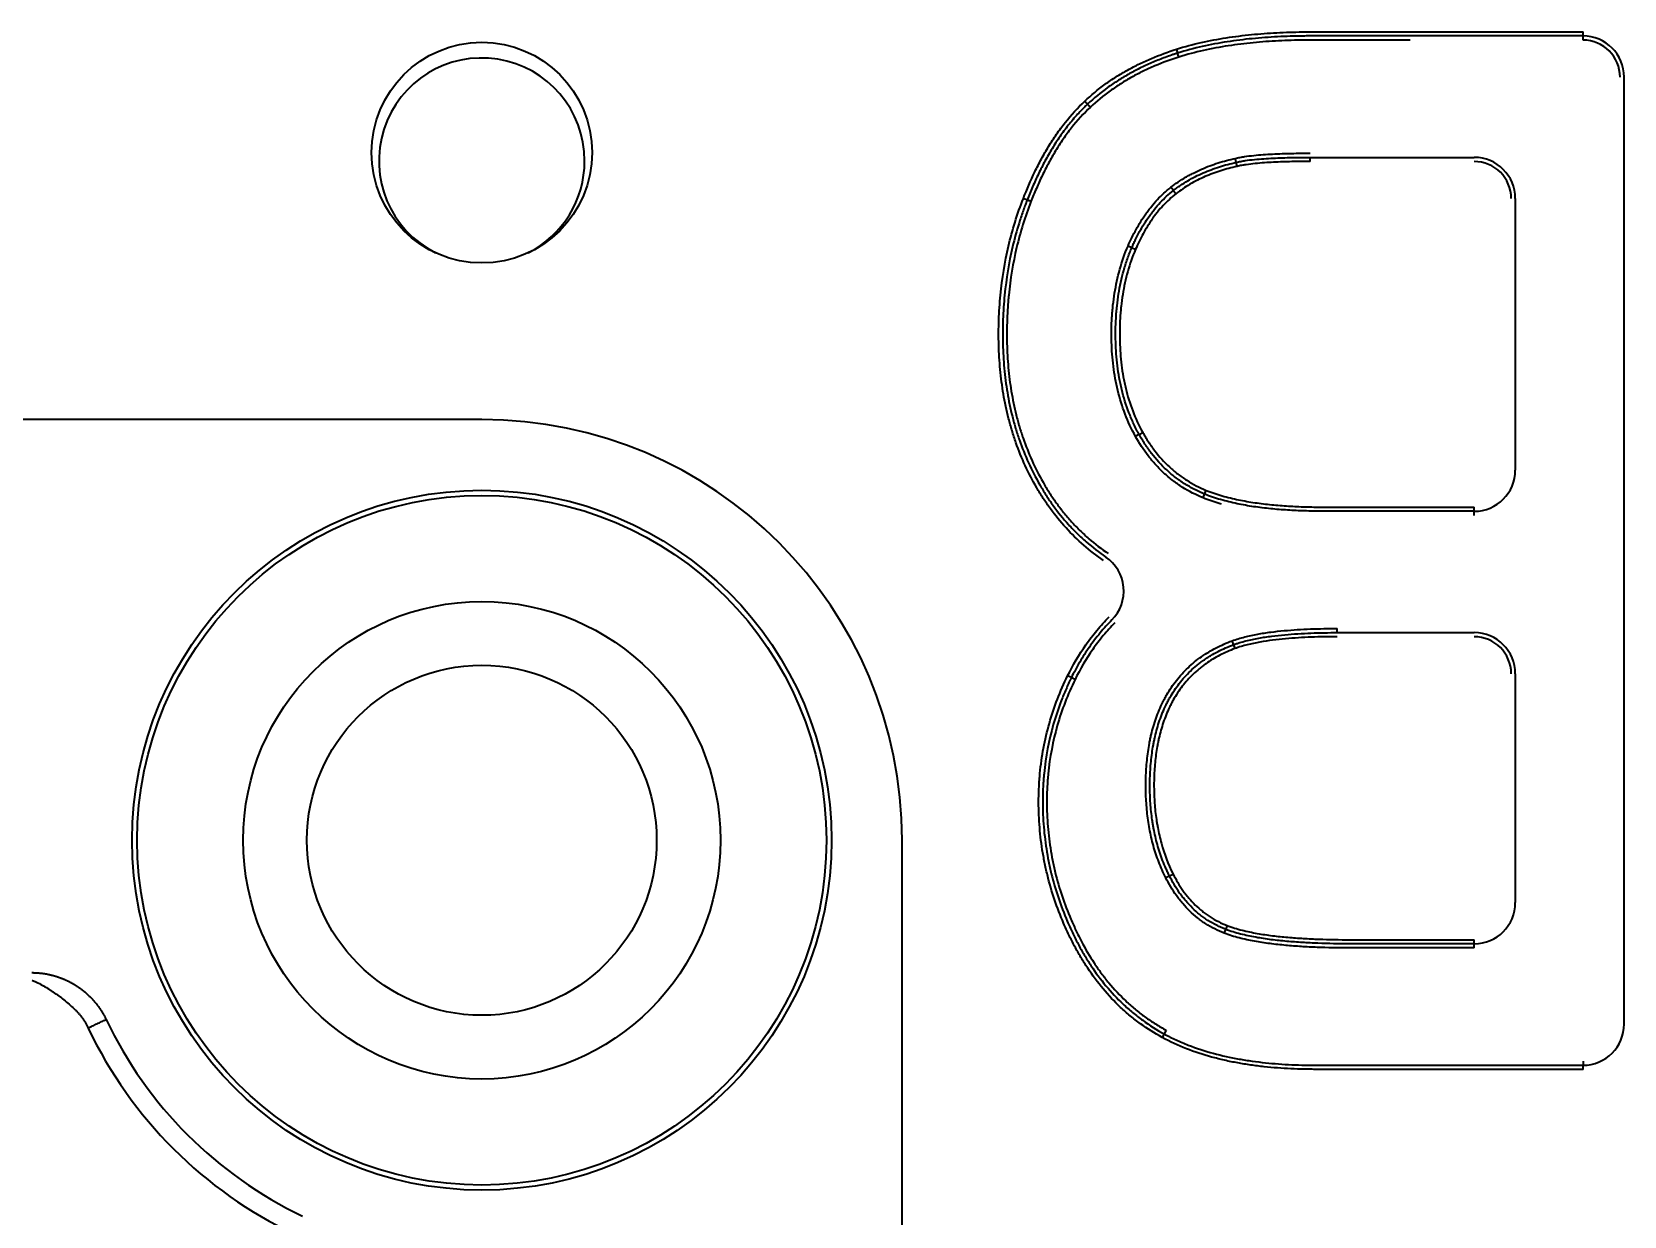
# Model space of a CAD drawing. Header units: inches. Extents: x 786 to 5593, y 691 to 5453.
# Drawn here: x 3418.8 to 3457.5, y 4325.64 to 4354.41 of the extents above; entities that cross this region are included whole.
import ezdxf

# ---------------------------------------------------------------- set-up
doc = ezdxf.new("R2010")
doc.units = ezdxf.units.IN
doc.layers.add('1', color=7, linetype='Continuous', true_color=0xffffff)

msp = doc.modelspace()

# ---------------------------------------------------------------- linework, layer by layer
at = {"layer": '1', "color": 7, "linetype": 'Continuous', "lineweight": 35}
for p, q in [((3456.505, 4354.31), (3456.505, 4354.41)), ((3456.505, 4354.21), (3456.505, 4354.31)), ((3446.683, 4353.799), (3446.653, 4353.894)), ((3457.505, 4330.31), (3457.505, 4353.31)), ((3448.098, 4351.143), (3448.075, 4351.24)), ((3449.876, 4351.262), (3449.876, 4351.362)), ((3449.876, 4351.362), (3453.86, 4351.362)), ((3446.551, 4350.556), (3446.489, 4350.635)), ((3446.551, 4350.556), (3446.612, 4350.477)), ((3442.995, 4350.326), (3442.902, 4350.362)), ((3454.86, 4350.362), (3454.86, 4343.766)), ((3445.538, 4349.168), (3445.446, 4349.208)), ((3445.538, 4349.168), (3445.629, 4349.128)), ((3429.74, 4344.994), (3415.74, 4344.994)), ((3445.717, 4344.634), (3445.804, 4344.682)), ((3447.27, 4343.09), (3447.308, 4343.182)), ((3453.86, 4342.766), (3453.86, 4342.866)), ((3453.86, 4342.666), (3453.86, 4342.766)), ((3450.531, 4339.818), (3450.531, 4339.918)), ((3450.531, 4339.818), (3453.86, 4339.818)), ((3448.009, 4339.524), (3448.044, 4339.43)), ((3444.069, 4338.724), (3443.979, 4338.768)), ((3454.86, 4338.818), (3454.86, 4333.259)), ((3439.957, 4320.776), (3439.957, 4334.776)), ((3446.453, 4333.909), (3446.543, 4333.953)), ((3447.783, 4332.517), (3447.82, 4332.61)), ((3453.86, 4332.259), (3453.86, 4332.359)), ((3453.86, 4332.159), (3453.86, 4332.259)), ((3446.326, 4330.071), (3446.278, 4329.983)), ((3446.373, 4330.159), (3446.326, 4330.071)), ((3456.505, 4329.41), (3456.505, 4329.31)), ((3456.505, 4329.21), (3456.505, 4329.31))]:
    msp.add_line(p, q, dxfattribs=at)
for centre, radius in [((3429.74, 4351.476), 2.68), ((3429.74, 4334.776), 8.5), ((3429.74, 4334.774), 8.375), ((3429.74, 4334.774), 5.8), ((3429.74, 4334.774), 4.25)]:
    msp.add_circle(centre, radius, dxfattribs=at)
for centre, radius, start, end in [((3456.505, 4353.31), 1, 0, 90), ((3456.505, 4353.31), 0.9, 0, 90), ((3429.74, 4351.276), 2.5, 0, 243.2925), ((3429.74, 4351.276), 2.5, 296.7019, 0), ((3453.86, 4350.362), 1, 0, 90), ((3453.86, 4350.362), 0.9, 0, 90), ((3429.74, 4334.776), 10.217, 0, 90), ((3453.86, 4343.766), 1, 270, 0), ((3444.342, 4340.828), 1, 315.5879, 55.5855), ((3453.86, 4338.818), 1, 0, 90), ((3453.86, 4338.818), 0.9, 0, 90), ((3453.86, 4333.259), 1, 270, 0), ((3429.74, 4334.776), 10.117, 205.5003, 244.4997), ((3456.505, 4330.31), 1, 270, 0), ((3429.74, 4334.776), 10.6, 205.5003, 244.4997)]:
    msp.add_arc(centre, radius, start, end, dxfattribs=at)
for centre, major_axis, ratio, start_param, end_param in [((3446.623, 4353.99), (0.03, -0.0954), 0.004943, 4.712389, 6.283185), ((3444.395, 4352.726), (0.0686, -0.0728), 0.005836, 0, 1.570796), ((3444.531, 4352.581), (0.0682, -0.0732), 0.005836, 1.570796, 3.141593), ((3443.088, 4350.289), (0.0931, -0.0365), 0.002154, 1.570796, 3.141593), ((3445.63, 4344.585), (-0.0872, -0.0489), 0.003959, 3.141593, 4.712389), ((3447.346, 4343.275), (-0.0377, -0.0926), 0.005423, 0, 1.570782), ((3447.974, 4339.617), (-0.0351, 0.0936), 0.002512, 3.141593, 4.712389), ((3444.159, 4338.68), (0.0897, -0.0441), 0.004362, 1.570796, 3.141593), ((3446.364, 4333.863), (-0.0892, -0.0452), 0.004078, 3.141593, 4.712389), ((3447.856, 4332.703), (-0.0364, -0.0931), 0.002929, 4.712393, 6.283185)]:
    msp.add_ellipse(centre, major_axis=major_axis, ratio=ratio, start_param=start_param, end_param=end_param, dxfattribs=at)
for points, knots in [([(3446.623, 4353.99), (3446.823, 4354.053), (3447.024, 4354.106), (3447.429, 4354.197), (3447.631, 4354.235), (3448.038, 4354.298), (3448.243, 4354.323), (3448.652, 4354.364), (3448.857, 4354.379), (3449.269, 4354.4), (3449.475, 4354.407), (3449.733, 4354.41), (3449.785, 4354.41), (3449.888, 4354.41), (3449.94, 4354.41), (3450.095, 4354.41), (3450.612, 4354.41), (3452.783, 4354.41), (3454.851, 4354.41), (3456.505, 4354.41)], [0, 0, 0, 0, 0.0625, 0.0625, 0.125, 0.125, 0.1875, 0.1875, 0.25, 0.25, 0.3125, 0.3125, 0.328125, 0.328125, 0.34375, 0.34375, 0.375, 0.5, 1, 1, 1, 1]), ([(3456.505, 4354.31), (3454.855, 4354.31), (3452.793, 4354.31), (3450.628, 4354.31), (3450.113, 4354.31), (3449.958, 4354.31), (3449.907, 4354.31), (3449.804, 4354.31), (3449.752, 4354.31), (3449.494, 4354.307), (3449.288, 4354.301), (3448.876, 4354.28), (3448.671, 4354.265), (3448.262, 4354.225), (3448.058, 4354.2), (3447.653, 4354.137), (3447.451, 4354.099), (3447.05, 4354.009), (3446.851, 4353.957), (3446.653, 4353.894)], [0, 0, 0, 0, 0.5, 0.625, 0.65625, 0.65625, 0.671875, 0.671875, 0.6875, 0.6875, 0.75, 0.75, 0.8125, 0.8125, 0.875, 0.875, 0.9375, 0.9375, 1, 1, 1, 1]), ([(3444.395, 4352.727), (3444.552, 4352.875), (3444.718, 4353.012), (3444.978, 4353.2), (3445.111, 4353.291), (3445.249, 4353.375), (3445.342, 4353.43), (3445.388, 4353.457), (3445.53, 4353.535), (3445.625, 4353.585), (3445.771, 4353.656), (3445.819, 4353.679), (3445.917, 4353.723), (3445.967, 4353.745), (3446.215, 4353.85), (3446.417, 4353.924), (3446.623, 4353.99)], [0, 0, 0, 0, 0.25, 0.25, 0.375, 0.4375, 0.4375, 0.5, 0.5, 0.625, 0.625, 0.6875, 0.6875, 0.75, 0.75, 1, 1, 1, 1]), ([(3446.653, 4353.894), (3446.628, 4353.886), (3446.603, 4353.878), (3446.552, 4353.862), (3446.477, 4353.836), (3446.302, 4353.774), (3446.155, 4353.716), (3446.008, 4353.654), (3445.96, 4353.632), (3445.863, 4353.589), (3445.72, 4353.521), (3445.579, 4353.448), (3445.44, 4353.371), (3445.394, 4353.345), (3445.303, 4353.291), (3445.167, 4353.208), (3444.862, 4353.001), (3444.618, 4352.799), (3444.463, 4352.654)], [0, 0, 0, 0, 0.03125, 0.03125, 0.0625, 0.125, 0.25, 0.25, 0.3125, 0.3125, 0.375, 0.5, 0.5, 0.5625, 0.5625, 0.625, 0.75, 1, 1, 1, 1]), ([(3452.305, 4354.21), (3452.06, 4354.21), (3451.405, 4354.21), (3450.647, 4354.21), (3450.133, 4354.21), (3449.979, 4354.21), (3449.928, 4354.21), (3449.825, 4354.21), (3449.773, 4354.21), (3449.517, 4354.208), (3449.311, 4354.202), (3448.9, 4354.181), (3448.695, 4354.167), (3448.287, 4354.127), (3448.084, 4354.102), (3447.68, 4354.04), (3447.479, 4354.003), (3447.079, 4353.913), (3446.881, 4353.861), (3446.683, 4353.799)], [0, 0, 0, 0, 0.129346, 0.34701, 0.401426, 0.401426, 0.428634, 0.428634, 0.455842, 0.455842, 0.564673, 0.564673, 0.673505, 0.673505, 0.782337, 0.782337, 0.891168, 0.891168, 1, 1, 1, 1]), ([(3446.683, 4353.799), (3446.485, 4353.736), (3446.29, 4353.664), (3446.05, 4353.563), (3446.003, 4353.542), (3445.908, 4353.499), (3445.767, 4353.433), (3445.628, 4353.361), (3445.446, 4353.26), (3445.356, 4353.207), (3445.181, 4353.096), (3445.095, 4353.038), (3444.843, 4352.856), (3444.683, 4352.724), (3444.532, 4352.581)], [0, 0, 0, 0, 0.25, 0.25, 0.3125, 0.3125, 0.375, 0.5, 0.5, 0.625, 0.625, 0.75, 0.75, 1, 1, 1, 1]), ([(3442.902, 4350.362), (3442.987, 4350.581), (3443.08, 4350.797), (3443.233, 4351.114), (3443.286, 4351.219), (3443.37, 4351.374), (3443.399, 4351.426), (3443.457, 4351.528), (3443.487, 4351.578), (3443.579, 4351.729), (3443.643, 4351.827), (3443.743, 4351.973), (3443.777, 4352.02), (3443.847, 4352.115), (3443.883, 4352.162), (3444.065, 4352.392), (3444.223, 4352.566), (3444.395, 4352.727)], [0, 0, 0, 0, 0.25, 0.25, 0.375, 0.375, 0.4375, 0.4375, 0.5, 0.5, 0.625, 0.625, 0.6875, 0.6875, 0.75, 0.75, 1, 1, 1, 1]), ([(3444.463, 4352.654), (3444.458, 4352.649), (3444.453, 4352.644), (3444.442, 4352.634), (3444.426, 4352.619), (3444.39, 4352.584), (3444.318, 4352.513), (3444.258, 4352.45), (3444.142, 4352.322), (3444.067, 4352.234), (3443.959, 4352.098), (3443.924, 4352.052), (3443.856, 4351.958), (3443.822, 4351.911), (3443.724, 4351.768), (3443.661, 4351.671), (3443.571, 4351.523), (3443.541, 4351.473), (3443.484, 4351.373), (3443.456, 4351.322), (3443.373, 4351.17), (3443.321, 4351.067), (3443.221, 4350.858), (3443.173, 4350.753), (3443.081, 4350.541), (3443.037, 4350.434), (3442.995, 4350.326)], [0, 0, 0, 0, 0.007812, 0.007812, 0.015625, 0.03125, 0.0625, 0.125, 0.125, 0.25, 0.25, 0.3125, 0.3125, 0.375, 0.375, 0.5, 0.5, 0.5625, 0.5625, 0.625, 0.625, 0.75, 0.75, 0.875, 0.875, 1, 1, 1, 1]), ([(3444.532, 4352.581), (3444.365, 4352.425), (3444.212, 4352.257), (3444.036, 4352.034), (3444.002, 4351.988), (3443.934, 4351.897), (3443.901, 4351.85), (3443.805, 4351.71), (3443.743, 4351.614), (3443.654, 4351.468), (3443.626, 4351.419), (3443.569, 4351.32), (3443.541, 4351.27), (3443.46, 4351.12), (3443.409, 4351.019), (3443.31, 4350.814), (3443.263, 4350.71), (3443.173, 4350.501), (3443.129, 4350.396), (3443.088, 4350.289)], [0, 0, 0, 0, 0.25, 0.25, 0.3125, 0.3125, 0.375, 0.375, 0.5, 0.5, 0.5625, 0.5625, 0.625, 0.625, 0.75, 0.75, 0.875, 0.875, 1, 1, 1, 1]), ([(3446.489, 4350.635), (3446.603, 4350.724), (3446.722, 4350.804), (3446.877, 4350.896), (3446.909, 4350.914), (3446.972, 4350.948), (3447.067, 4350.999), (3447.165, 4351.045), (3447.297, 4351.103), (3447.364, 4351.13), (3447.499, 4351.181), (3447.567, 4351.204), (3447.704, 4351.248), (3447.773, 4351.268), (3447.913, 4351.305), (3447.983, 4351.322), (3448.053, 4351.338)], [0, 0, 0, 0, 0.25, 0.25, 0.3125, 0.3125, 0.375, 0.5, 0.5, 0.625, 0.625, 0.75, 0.75, 0.875, 0.875, 1, 1, 1, 1]), ([(3446.551, 4350.556), (3446.565, 4350.567), (3446.579, 4350.578), (3446.607, 4350.599), (3446.649, 4350.63), (3446.749, 4350.701), (3446.838, 4350.757), (3446.959, 4350.828), (3447.021, 4350.862), (3447.146, 4350.926), (3447.21, 4350.955), (3447.338, 4351.012), (3447.403, 4351.038), (3447.535, 4351.087), (3447.601, 4351.11), (3447.802, 4351.174), (3447.938, 4351.21), (3448.075, 4351.24)], [0, 0, 0, 0, 0.03125, 0.03125, 0.0625, 0.125, 0.25, 0.25, 0.375, 0.375, 0.5, 0.5, 0.625, 0.625, 0.75, 0.75, 1, 1, 1, 1]), ([(3448.053, 4351.338), (3448.09, 4351.347), (3448.128, 4351.354), (3448.203, 4351.369), (3448.24, 4351.375), (3448.353, 4351.392), (3448.429, 4351.401), (3448.581, 4351.417), (3448.657, 4351.423), (3448.809, 4351.434), (3448.885, 4351.439), (3449.113, 4351.45), (3449.266, 4351.455), (3449.571, 4351.461), (3449.724, 4351.462), (3449.876, 4351.462)], [0, 0, 0, 0, 0.0625, 0.0625, 0.125, 0.125, 0.25, 0.25, 0.375, 0.375, 0.5, 0.5, 0.75, 0.75, 1, 1, 1, 1]), ([(3448.075, 4351.24), (3448.075, 4351.241), (3448.075, 4351.241), (3448.075, 4351.243), (3448.074, 4351.245), (3448.073, 4351.25), (3448.072, 4351.253), (3448.071, 4351.26), (3448.07, 4351.264), (3448.068, 4351.273), (3448.067, 4351.278), (3448.064, 4351.289), (3448.063, 4351.295), (3448.06, 4351.306), (3448.059, 4351.312), (3448.056, 4351.325), (3448.054, 4351.331), (3448.053, 4351.338)], [0, 0, 0, 0, 0.113036, 0.113036, 0.239746, 0.239746, 0.366455, 0.366455, 0.493164, 0.493164, 0.619873, 0.619873, 0.746582, 0.746582, 0.873291, 0.873291, 1, 1, 1, 1]), ([(3448.075, 4351.24), (3448.112, 4351.249), (3448.149, 4351.257), (3448.223, 4351.271), (3448.26, 4351.277), (3448.372, 4351.294), (3448.447, 4351.303), (3448.597, 4351.318), (3448.672, 4351.324), (3448.822, 4351.335), (3448.897, 4351.339), (3449.123, 4351.35), (3449.274, 4351.355), (3449.575, 4351.361), (3449.726, 4351.362), (3449.876, 4351.362)], [0, 0, 0, 0, 0.0625, 0.0625, 0.125, 0.125, 0.25, 0.25, 0.375, 0.375, 0.5, 0.5, 0.75, 0.75, 1, 1, 1, 1]), ([(3449.876, 4351.262), (3449.728, 4351.262), (3449.579, 4351.261), (3449.281, 4351.255), (3449.132, 4351.251), (3448.91, 4351.24), (3448.835, 4351.236), (3448.687, 4351.225), (3448.613, 4351.219), (3448.465, 4351.204), (3448.391, 4351.195), (3448.28, 4351.179), (3448.244, 4351.173), (3448.17, 4351.159), (3448.134, 4351.152), (3448.098, 4351.143)], [0, 0, 0, 0, 0.25, 0.25, 0.5, 0.5, 0.625, 0.625, 0.75, 0.75, 0.875, 0.875, 0.9375, 0.9375, 1, 1, 1, 1]), ([(3448.098, 4351.143), (3447.964, 4351.113), (3447.832, 4351.078), (3447.636, 4351.016), (3447.571, 4350.994), (3447.443, 4350.946), (3447.38, 4350.921), (3447.254, 4350.866), (3447.192, 4350.837), (3447.071, 4350.775), (3447.01, 4350.742), (3446.833, 4350.638), (3446.72, 4350.562), (3446.612, 4350.477)], [0, 0, 0, 0, 0.25, 0.25, 0.375, 0.375, 0.5, 0.5, 0.625, 0.625, 0.75, 0.75, 1, 1, 1, 1]), ([(3445.446, 4349.208), (3445.506, 4349.345), (3445.571, 4349.479), (3445.679, 4349.675), (3445.717, 4349.739), (3445.795, 4349.866), (3445.836, 4349.928), (3445.901, 4350.019), (3445.923, 4350.049), (3445.968, 4350.109), (3445.991, 4350.138), (3446.061, 4350.225), (3446.109, 4350.281), (3446.261, 4350.443), (3446.37, 4350.544), (3446.489, 4350.635)], [0, 0, 0, 0, 0.25, 0.25, 0.375, 0.375, 0.5, 0.5, 0.5625, 0.5625, 0.625, 0.625, 0.75, 0.75, 1, 1, 1, 1]), ([(3445.538, 4349.168), (3445.552, 4349.201), (3445.567, 4349.234), (3445.597, 4349.3), (3445.644, 4349.398), (3445.694, 4349.495), (3445.764, 4349.622), (3445.8, 4349.685), (3445.877, 4349.808), (3445.916, 4349.868), (3445.979, 4349.957), (3446, 4349.986), (3446.044, 4350.044), (3446.066, 4350.073), (3446.134, 4350.157), (3446.182, 4350.212), (3446.329, 4350.37), (3446.435, 4350.468), (3446.551, 4350.556)], [0, 0, 0, 0, 0.0625, 0.0625, 0.125, 0.25, 0.25, 0.375, 0.375, 0.5, 0.5, 0.5625, 0.5625, 0.625, 0.625, 0.75, 0.75, 1, 1, 1, 1]), ([(3446.612, 4350.477), (3446.5, 4350.391), (3446.397, 4350.296), (3446.254, 4350.143), (3446.208, 4350.09), (3446.142, 4350.007), (3446.12, 4349.979), (3446.078, 4349.923), (3446.016, 4349.838), (3445.958, 4349.75), (3445.884, 4349.63), (3445.849, 4349.569), (3445.747, 4349.384), (3445.686, 4349.257), (3445.629, 4349.128)], [0, 0, 0, 0, 0.25, 0.25, 0.375, 0.375, 0.4375, 0.4375, 0.5, 0.625, 0.625, 0.75, 0.75, 1, 1, 1, 1]), ([(3444.851, 4341.571), (3444.514, 4341.801), (3444.211, 4342.065), (3443.805, 4342.509), (3443.646, 4342.703), (3443.499, 4342.91), (3443.442, 4342.994), (3443.413, 4343.036), (3443.33, 4343.164), (3443.277, 4343.251), (3443.023, 4343.689), (3442.855, 4344.055), (3442.688, 4344.531), (3442.64, 4344.675), (3442.598, 4344.821), (3442.571, 4344.919), (3442.557, 4344.969), (3442.494, 4345.215), (3442.453, 4345.412), (3442.385, 4345.809), (3442.359, 4346.008), (3442.322, 4346.407), (3442.31, 4346.607), (3442.302, 4346.908), (3442.301, 4347.008), (3442.302, 4347.209), (3442.306, 4347.411), (3442.316, 4347.612), (3442.329, 4347.814), (3442.337, 4347.916), (3442.386, 4348.42), (3442.45, 4348.817), (3442.634, 4349.599), (3442.753, 4349.984), (3442.902, 4350.362)], [0, 0, 0, 0, 0.125, 0.125, 0.1875, 0.203125, 0.203125, 0.21875, 0.21875, 0.25, 0.25, 0.375, 0.375, 0.40625, 0.421875, 0.421875, 0.4375, 0.4375, 0.5, 0.5, 0.5625, 0.5625, 0.625, 0.625, 0.65625, 0.65625, 0.6875, 0.71875, 0.71875, 0.75, 0.75, 0.875, 0.875, 1, 1, 1, 1]), ([(3442.995, 4350.326), (3442.994, 4350.323), (3442.993, 4350.32), (3442.99, 4350.314), (3442.987, 4350.305), (3442.979, 4350.285), (3442.963, 4350.244), (3442.932, 4350.163), (3442.873, 4349.999), (3442.764, 4349.669), (3442.686, 4349.383), (3442.55, 4348.805), (3442.486, 4348.415), (3442.437, 4347.919), (3442.429, 4347.819), (3442.416, 4347.62), (3442.406, 4347.422), (3442.402, 4347.224), (3442.401, 4347.026), (3442.402, 4346.927), (3442.409, 4346.631), (3442.42, 4346.434), (3442.456, 4346.041), (3442.481, 4345.846), (3442.546, 4345.455), (3442.587, 4345.261), (3442.648, 4345.018), (3442.661, 4344.97), (3442.687, 4344.873), (3442.728, 4344.729), (3442.897, 4344.208), (3443.101, 4343.757), (3443.349, 4343.325), (3443.401, 4343.24), (3443.482, 4343.113), (3443.51, 4343.071), (3443.567, 4342.989), (3443.595, 4342.947), (3443.742, 4342.744), (3443.868, 4342.589), (3444.07, 4342.367), (3444.14, 4342.295), (3444.247, 4342.189), (3444.284, 4342.155), (3444.357, 4342.087), (3444.544, 4341.92), (3444.742, 4341.767), (3444.908, 4341.653)], [0, 0, 0, 0, 0.000977, 0.000977, 0.001953, 0.003906, 0.007812, 0.015625, 0.03125, 0.0625, 0.125, 0.125, 0.25, 0.25, 0.28125, 0.28125, 0.3125, 0.34375, 0.34375, 0.375, 0.375, 0.4375, 0.4375, 0.5, 0.5, 0.5625, 0.5625, 0.578125, 0.578125, 0.59375, 0.625, 0.75, 0.75, 0.78125, 0.78125, 0.796875, 0.796875, 0.8125, 0.8125, 0.875, 0.875, 0.90625, 0.90625, 0.921875, 0.921875, 0.9375, 1, 1, 1, 1]), ([(3443.088, 4350.289), (3442.944, 4349.922), (3442.828, 4349.549), (3442.649, 4348.791), (3442.586, 4348.406), (3442.543, 4347.966), (3442.538, 4347.917), (3442.53, 4347.82), (3442.526, 4347.77), (3442.516, 4347.623), (3442.506, 4347.427), (3442.5, 4347.134), (3442.502, 4346.939), (3442.508, 4346.647), (3442.519, 4346.453), (3442.554, 4346.066), (3442.578, 4345.873), (3442.642, 4345.488), (3442.681, 4345.297), (3442.741, 4345.058), (3442.753, 4345.01), (3442.779, 4344.915), (3442.793, 4344.867), (3442.835, 4344.725), (3442.985, 4344.257), (3443.186, 4343.812), (3443.429, 4343.386), (3443.48, 4343.302), (3443.56, 4343.177), (3443.587, 4343.136), (3443.643, 4343.054), (3443.671, 4343.014), (3443.729, 4342.933), (3443.758, 4342.893), (3443.818, 4342.815), (3443.91, 4342.698), (3444.07, 4342.511), (3444.207, 4342.369), (3444.313, 4342.265), (3444.349, 4342.231), (3444.421, 4342.164), (3444.605, 4341.999), (3444.801, 4341.848), (3444.964, 4341.736)], [0, 0, 0, 0, 0.125, 0.125, 0.25, 0.25, 0.265625, 0.265625, 0.28125, 0.28125, 0.3125, 0.34375, 0.375, 0.375, 0.4375, 0.4375, 0.5, 0.5, 0.5625, 0.5625, 0.578125, 0.578125, 0.59375, 0.59375, 0.625, 0.75, 0.75, 0.78125, 0.78125, 0.796875, 0.796875, 0.8125, 0.8125, 0.828125, 0.828125, 0.84375, 0.875, 0.90625, 0.90625, 0.921875, 0.921875, 0.9375, 1, 1, 1, 1]), ([(3445.629, 4344.585), (3445.531, 4344.76), (3445.447, 4344.941), (3445.304, 4345.312), (3445.245, 4345.503), (3445.15, 4345.893), (3445.115, 4346.089), (3445.066, 4346.482), (3445.052, 4346.679), (3445.044, 4346.976), (3445.043, 4347.075), (3445.046, 4347.274), (3445.05, 4347.373), (3445.059, 4347.522), (3445.062, 4347.572), (3445.071, 4347.672), (3445.085, 4347.821), (3445.105, 4347.969), (3445.152, 4348.262), (3445.194, 4348.455), (3445.301, 4348.836), (3445.367, 4349.024), (3445.446, 4349.208)], [0, 0, 0, 0, 0.125, 0.125, 0.25, 0.25, 0.375, 0.375, 0.5, 0.5, 0.5625, 0.5625, 0.625, 0.625, 0.65625, 0.65625, 0.6875, 0.75, 0.75, 0.875, 0.875, 1, 1, 1, 1]), ([(3445.717, 4344.634), (3445.715, 4344.636), (3445.714, 4344.639), (3445.711, 4344.645), (3445.706, 4344.653), (3445.696, 4344.671), (3445.675, 4344.709), (3445.636, 4344.785), (3445.56, 4344.939), (3445.503, 4345.073), (3445.398, 4345.345), (3445.341, 4345.532), (3445.283, 4345.77), (3445.272, 4345.818), (3445.252, 4345.914), (3445.224, 4346.057), (3445.202, 4346.202), (3445.166, 4346.49), (3445.152, 4346.684), (3445.144, 4346.974), (3445.143, 4347.071), (3445.146, 4347.265), (3445.149, 4347.362), (3445.158, 4347.508), (3445.161, 4347.557), (3445.169, 4347.655), (3445.174, 4347.703), (3445.19, 4347.849), (3445.203, 4347.947), (3445.249, 4348.236), (3445.29, 4348.427), (3445.369, 4348.709), (3445.399, 4348.802), (3445.463, 4348.987), (3445.499, 4349.078), (3445.538, 4349.168)], [0, 0, 0, 0, 0.001953, 0.001953, 0.003906, 0.007812, 0.015625, 0.03125, 0.0625, 0.125, 0.125, 0.25, 0.25, 0.28125, 0.28125, 0.3125, 0.375, 0.375, 0.5, 0.5, 0.5625, 0.5625, 0.625, 0.625, 0.65625, 0.65625, 0.6875, 0.6875, 0.75, 0.75, 0.875, 0.875, 0.9375, 0.9375, 1, 1, 1, 1]), ([(3445.629, 4349.128), (3445.553, 4348.951), (3445.49, 4348.77), (3445.387, 4348.404), (3445.347, 4348.218), (3445.302, 4347.935), (3445.289, 4347.84), (3445.274, 4347.697), (3445.269, 4347.649), (3445.261, 4347.553), (3445.251, 4347.41), (3445.246, 4347.267), (3445.243, 4347.076), (3445.244, 4346.981), (3445.251, 4346.696), (3445.265, 4346.506), (3445.3, 4346.222), (3445.314, 4346.128), (3445.339, 4345.986), (3445.348, 4345.939), (3445.368, 4345.845), (3445.379, 4345.798), (3445.435, 4345.564), (3445.492, 4345.381), (3445.629, 4345.024), (3445.71, 4344.851), (3445.804, 4344.682)], [0, 0, 0, 0, 0.125, 0.125, 0.25, 0.25, 0.3125, 0.3125, 0.34375, 0.34375, 0.375, 0.4375, 0.4375, 0.5, 0.5, 0.625, 0.625, 0.6875, 0.6875, 0.71875, 0.71875, 0.75, 0.75, 0.875, 0.875, 1, 1, 1, 1]), ([(3447.27, 4343.09), (3447.094, 4343.162), (3446.926, 4343.249), (3446.726, 4343.375), (3446.687, 4343.402), (3446.609, 4343.456), (3446.495, 4343.54), (3446.316, 4343.691), (3446.151, 4343.857), (3446.059, 4343.964), (3445.998, 4344.036), (3445.969, 4344.073), (3445.824, 4344.261), (3445.721, 4344.419), (3445.629, 4344.585)], [0, 0, 0, 0, 0.25, 0.25, 0.3125, 0.3125, 0.375, 0.5, 0.625, 0.6875, 0.6875, 0.75, 0.75, 1, 1, 1, 1]), ([(3447.308, 4343.182), (3447.297, 4343.186), (3447.287, 4343.191), (3447.266, 4343.2), (3447.234, 4343.214), (3447.161, 4343.247), (3447.017, 4343.317), (3446.897, 4343.385), (3446.781, 4343.459), (3446.743, 4343.485), (3446.667, 4343.537), (3446.557, 4343.619), (3446.314, 4343.824), (3446.13, 4344.027), (3445.99, 4344.209), (3445.963, 4344.246), (3445.91, 4344.321), (3445.884, 4344.359), (3445.809, 4344.474), (3445.761, 4344.553), (3445.717, 4344.634)], [0, 0, 0, 0, 0.015625, 0.015625, 0.03125, 0.0625, 0.125, 0.25, 0.25, 0.3125, 0.3125, 0.375, 0.5, 0.75, 0.75, 0.8125, 0.8125, 0.875, 0.875, 1, 1, 1, 1]), ([(3445.804, 4344.682), (3445.847, 4344.604), (3445.893, 4344.528), (3445.966, 4344.416), (3445.991, 4344.379), (3446.042, 4344.307), (3446.069, 4344.271), (3446.204, 4344.094), (3446.323, 4343.963), (3446.517, 4343.784), (3446.618, 4343.698), (3446.725, 4343.619), (3446.798, 4343.568), (3446.835, 4343.543), (3447.023, 4343.424), (3447.181, 4343.343), (3447.346, 4343.274)], [0, 0, 0, 0, 0.125, 0.125, 0.1875, 0.1875, 0.25, 0.25, 0.5, 0.5, 0.625, 0.6875, 0.6875, 0.75, 0.75, 1, 1, 1, 1]), ([(3447.718, 4342.938), (3447.699, 4342.943), (3447.68, 4342.949), (3447.529, 4342.993), (3447.398, 4343.037), (3447.27, 4343.09)], [0, 0, 0, 0, 0.122999, 0.122999, 1, 1, 1, 1]), ([(3453.86, 4342.766), (3452.76, 4342.766), (3451.592, 4342.766), (3450.423, 4342.766), (3450.286, 4342.766), (3450.217, 4342.766), (3450.011, 4342.767), (3449.873, 4342.77), (3449.599, 4342.778), (3449.461, 4342.785), (3449.187, 4342.802), (3449.05, 4342.813), (3448.777, 4342.84), (3448.64, 4342.857), (3448.437, 4342.887), (3448.369, 4342.898), (3448.233, 4342.922), (3448.166, 4342.935), (3447.963, 4342.977), (3447.83, 4343.01), (3447.566, 4343.086), (3447.436, 4343.13), (3447.308, 4343.182)], [0, 0, 0, 0, 0.5, 0.53125, 0.53125, 0.5625, 0.5625, 0.625, 0.625, 0.6875, 0.6875, 0.75, 0.75, 0.8125, 0.8125, 0.84375, 0.84375, 0.875, 0.875, 0.9375, 0.9375, 1, 1, 1, 1]), ([(3447.346, 4343.274), (3447.41, 4343.248), (3447.475, 4343.224), (3447.605, 4343.18), (3447.67, 4343.16), (3447.867, 4343.103), (3447.999, 4343.071), (3448.265, 4343.017), (3448.399, 4342.994), (3448.668, 4342.954), (3448.803, 4342.938), (3449.074, 4342.911), (3449.21, 4342.901), (3449.482, 4342.884), (3449.619, 4342.878), (3449.893, 4342.869), (3450.03, 4342.867), (3450.201, 4342.866), (3450.235, 4342.866), (3450.303, 4342.866), (3450.406, 4342.866), (3451.603, 4342.866), (3452.765, 4342.866), (3453.86, 4342.866)], [0, 0, 0, 0, 0.03125, 0.03125, 0.0625, 0.0625, 0.125, 0.125, 0.1875, 0.1875, 0.25, 0.25, 0.3125, 0.3125, 0.375, 0.375, 0.4375, 0.4375, 0.453125, 0.453125, 0.46875, 0.5, 1, 1, 1, 1]), ([(3443.979, 4338.768), (3444.108, 4339.032), (3444.256, 4339.284), (3444.508, 4339.644), (3444.597, 4339.76), (3444.785, 4339.985), (3444.883, 4340.094), (3444.985, 4340.198)], [0, 0, 0, 0, 0.5, 0.5, 0.75, 0.75, 1, 1, 1, 1]), ([(3445.057, 4340.128), (3444.956, 4340.026), (3444.86, 4339.919), (3444.676, 4339.699), (3444.589, 4339.585), (3444.424, 4339.349), (3444.346, 4339.228), (3444.2, 4338.98), (3444.132, 4338.854), (3444.069, 4338.724)], [0, 0, 0, 0, 0.25, 0.25, 0.5, 0.5, 0.75, 0.75, 1, 1, 1, 1]), ([(3445.128, 4340.058), (3445.029, 4339.957), (3444.935, 4339.853), (3444.755, 4339.636), (3444.669, 4339.524), (3444.425, 4339.178), (3444.283, 4338.935), (3444.159, 4338.681)], [0, 0, 0, 0, 0.25, 0.25, 0.5, 0.5, 1, 1, 1, 1]), ([(3446.364, 4333.864), (3446.3, 4333.99), (3446.244, 4334.118), (3446.144, 4334.378), (3446.101, 4334.51), (3446.026, 4334.779), (3445.995, 4334.915), (3445.957, 4335.122), (3445.945, 4335.191), (3445.925, 4335.33), (3445.917, 4335.399), (3445.895, 4335.607), (3445.886, 4335.746), (3445.879, 4335.954), (3445.878, 4336.023), (3445.878, 4336.162), (3445.879, 4336.231), (3445.885, 4336.439), (3445.894, 4336.578), (3445.922, 4336.854), (3445.941, 4336.993), (3445.974, 4337.166), (3445.981, 4337.2), (3445.995, 4337.269), (3446.018, 4337.372), (3446.045, 4337.473), (3446.104, 4337.674), (3446.15, 4337.806), (3446.231, 4337.999), (3446.26, 4338.063), (3446.306, 4338.157), (3446.322, 4338.189), (3446.356, 4338.251), (3446.373, 4338.282), (3446.461, 4338.434), (3446.539, 4338.549), (3446.71, 4338.767), (3446.804, 4338.87), (3446.956, 4339.014), (3447.009, 4339.06), (3447.118, 4339.149), (3447.174, 4339.192), (3447.346, 4339.312), (3447.466, 4339.384), (3447.714, 4339.512), (3447.842, 4339.568), (3447.974, 4339.618)], [0, 0, 0, 0, 0.0625, 0.0625, 0.125, 0.125, 0.1875, 0.1875, 0.21875, 0.21875, 0.25, 0.25, 0.3125, 0.3125, 0.34375, 0.34375, 0.375, 0.375, 0.4375, 0.4375, 0.5, 0.5, 0.515625, 0.515625, 0.53125, 0.5625, 0.5625, 0.625, 0.625, 0.65625, 0.65625, 0.671875, 0.671875, 0.6875, 0.6875, 0.75, 0.75, 0.8125, 0.8125, 0.84375, 0.84375, 0.875, 0.875, 0.9375, 0.9375, 1, 1, 1, 1]), ([(3447.974, 4339.618), (3448.025, 4339.637), (3448.076, 4339.654), (3448.179, 4339.685), (3448.231, 4339.7), (3448.387, 4339.74), (3448.492, 4339.762), (3448.651, 4339.791), (3448.704, 4339.8), (3448.811, 4339.816), (3448.864, 4339.824), (3449.024, 4339.844), (3449.132, 4339.856), (3449.346, 4339.876), (3449.454, 4339.884), (3449.669, 4339.897), (3449.777, 4339.902), (3450.1, 4339.915), (3450.316, 4339.918), (3450.531, 4339.918)], [0, 0, 0, 0, 0.0625, 0.0625, 0.125, 0.125, 0.25, 0.25, 0.3125, 0.3125, 0.375, 0.375, 0.5, 0.5, 0.625, 0.625, 0.75, 0.75, 1, 1, 1, 1]), ([(3448.009, 4339.524), (3448.012, 4339.525), (3448.015, 4339.526), (3448.021, 4339.528), (3448.031, 4339.532), (3448.053, 4339.54), (3448.097, 4339.555), (3448.135, 4339.567), (3448.211, 4339.591), (3448.262, 4339.605), (3448.416, 4339.644), (3448.52, 4339.666), (3448.729, 4339.703), (3448.834, 4339.719), (3449.045, 4339.746), (3449.151, 4339.758), (3449.362, 4339.777), (3449.468, 4339.785), (3449.681, 4339.798), (3449.787, 4339.803), (3450.106, 4339.815), (3450.319, 4339.818), (3450.531, 4339.818)], [0, 0, 0, 0, 0.003906, 0.003906, 0.007812, 0.015625, 0.03125, 0.0625, 0.0625, 0.125, 0.125, 0.25, 0.25, 0.375, 0.375, 0.5, 0.5, 0.625, 0.625, 0.75, 0.75, 1, 1, 1, 1]), ([(3450.531, 4339.718), (3450.322, 4339.718), (3450.112, 4339.715), (3449.797, 4339.703), (3449.693, 4339.698), (3449.483, 4339.685), (3449.379, 4339.678), (3449.17, 4339.659), (3449.066, 4339.648), (3448.858, 4339.621), (3448.754, 4339.606), (3448.548, 4339.569), (3448.446, 4339.548), (3448.294, 4339.51), (3448.243, 4339.496), (3448.143, 4339.465), (3448.093, 4339.449), (3448.044, 4339.43)], [0, 0, 0, 0, 0.25, 0.25, 0.375, 0.375, 0.5, 0.5, 0.625, 0.625, 0.75, 0.75, 0.875, 0.875, 0.9375, 0.9375, 1, 1, 1, 1]), ([(3446.453, 4333.909), (3446.453, 4333.91), (3446.452, 4333.912), (3446.45, 4333.916), (3446.447, 4333.922), (3446.44, 4333.935), (3446.427, 4333.962), (3446.401, 4334.016), (3446.351, 4334.125), (3446.312, 4334.219), (3446.239, 4334.409), (3446.197, 4334.538), (3446.124, 4334.799), (3446.094, 4334.931), (3446.063, 4335.099), (3446.057, 4335.132), (3446.045, 4335.2), (3446.04, 4335.234), (3446.025, 4335.335), (3446.017, 4335.403), (3445.995, 4335.606), (3445.986, 4335.741), (3445.979, 4335.944), (3445.978, 4336.011), (3445.978, 4336.146), (3445.978, 4336.214), (3445.984, 4336.416), (3445.992, 4336.551), (3446.019, 4336.821), (3446.037, 4336.955), (3446.068, 4337.123), (3446.074, 4337.157), (3446.088, 4337.224), (3446.095, 4337.258), (3446.118, 4337.358), (3446.135, 4337.424), (3446.191, 4337.62), (3446.235, 4337.749), (3446.313, 4337.938), (3446.341, 4338), (3446.386, 4338.092), (3446.401, 4338.123), (3446.433, 4338.183), (3446.449, 4338.214), (3446.5, 4338.303), (3446.536, 4338.361), (3446.612, 4338.474), (3446.651, 4338.529), (3446.775, 4338.69), (3446.866, 4338.79), (3447.013, 4338.931), (3447.065, 4338.976), (3447.144, 4339.041), (3447.171, 4339.063), (3447.226, 4339.105), (3447.254, 4339.125), (3447.31, 4339.165), (3447.339, 4339.184), (3447.396, 4339.222), (3447.483, 4339.276), (3447.573, 4339.327), (3447.755, 4339.421), (3447.88, 4339.476), (3448.009, 4339.524)], [0, 0, 0, 0, 0.000977, 0.000977, 0.001953, 0.003906, 0.007813, 0.015625, 0.03125, 0.0625, 0.0625, 0.125, 0.125, 0.1875, 0.1875, 0.203125, 0.203125, 0.21875, 0.21875, 0.25, 0.25, 0.3125, 0.3125, 0.34375, 0.34375, 0.375, 0.375, 0.4375, 0.4375, 0.5, 0.5, 0.515625, 0.515625, 0.53125, 0.53125, 0.5625, 0.5625, 0.625, 0.625, 0.65625, 0.65625, 0.671875, 0.671875, 0.6875, 0.6875, 0.71875, 0.71875, 0.75, 0.75, 0.8125, 0.8125, 0.84375, 0.84375, 0.859375, 0.859375, 0.875, 0.875, 0.890625, 0.890625, 0.90625, 0.9375, 0.9375, 1, 1, 1, 1]), ([(3448.044, 4339.43), (3447.918, 4339.383), (3447.796, 4339.33), (3447.561, 4339.208), (3447.447, 4339.139), (3447.311, 4339.043), (3447.284, 4339.023), (3447.231, 4338.983), (3447.205, 4338.962), (3447.127, 4338.898), (3446.978, 4338.765), (3446.846, 4338.618), (3446.725, 4338.461), (3446.687, 4338.408), (3446.614, 4338.297), (3446.579, 4338.24), (3446.53, 4338.152), (3446.514, 4338.123), (3446.483, 4338.064), (3446.438, 4337.974), (3446.398, 4337.883), (3446.324, 4337.699), (3446.281, 4337.573), (3446.227, 4337.381), (3446.211, 4337.316), (3446.189, 4337.219), (3446.182, 4337.186), (3446.169, 4337.12), (3446.163, 4337.088), (3446.133, 4336.924), (3446.116, 4336.792), (3446.091, 4336.53), (3446.083, 4336.398), (3446.078, 4336.201), (3446.077, 4336.135), (3446.078, 4336.004), (3446.079, 4335.938), (3446.087, 4335.74), (3446.096, 4335.608), (3446.117, 4335.41), (3446.125, 4335.344), (3446.14, 4335.245), (3446.145, 4335.212), (3446.156, 4335.147), (3446.185, 4334.983), (3446.222, 4334.821), (3446.328, 4334.44), (3446.422, 4334.192), (3446.543, 4333.953)], [0, 0, 0, 0, 0.0625, 0.0625, 0.125, 0.125, 0.140625, 0.140625, 0.15625, 0.15625, 0.1875, 0.25, 0.25, 0.28125, 0.28125, 0.3125, 0.3125, 0.328125, 0.328125, 0.34375, 0.375, 0.375, 0.4375, 0.4375, 0.46875, 0.46875, 0.484375, 0.484375, 0.5, 0.5, 0.5625, 0.5625, 0.625, 0.625, 0.65625, 0.65625, 0.6875, 0.6875, 0.75, 0.75, 0.78125, 0.78125, 0.796875, 0.796875, 0.8125, 0.875, 0.875, 1, 1, 1, 1]), ([(3446.278, 4329.983), (3446.094, 4330.084), (3445.917, 4330.195), (3445.706, 4330.348), (3445.664, 4330.38), (3445.581, 4330.444), (3445.54, 4330.476), (3445.419, 4330.576), (3445.341, 4330.645), (3445.114, 4330.857), (3444.973, 4331.008), (3444.707, 4331.324), (3444.583, 4331.491), (3444.439, 4331.708), (3444.411, 4331.752), (3444.355, 4331.84), (3444.274, 4331.974), (3444.198, 4332.109), (3444.101, 4332.292), (3444.055, 4332.384), (3443.966, 4332.57), (3443.923, 4332.664), (3443.719, 4333.137), (3443.587, 4333.527), (3443.474, 4333.982), (3443.462, 4334.033), (3443.44, 4334.135), (3443.407, 4334.288), (3443.343, 4334.645), (3443.308, 4334.953), (3443.278, 4335.364), (3443.272, 4335.57), (3443.275, 4335.881), (3443.279, 4336.036), (3443.289, 4336.192), (3443.297, 4336.296), (3443.301, 4336.348), (3443.346, 4336.815), (3443.498, 4337.624), (3443.795, 4338.393), (3443.979, 4338.768)], [0, 0, 0, 0, 0.0625, 0.0625, 0.078125, 0.078125, 0.09375, 0.09375, 0.125, 0.125, 0.1875, 0.1875, 0.25, 0.25, 0.265625, 0.265625, 0.28125, 0.3125, 0.3125, 0.34375, 0.34375, 0.375, 0.375, 0.5, 0.5, 0.515625, 0.515625, 0.53125, 0.5625, 0.625, 0.625, 0.6875, 0.6875, 0.71875, 0.734375, 0.734375, 0.75, 0.75, 0.875, 1, 1, 1, 1]), ([(3444.069, 4338.724), (3444.068, 4338.722), (3444.066, 4338.719), (3444.064, 4338.713), (3444.059, 4338.704), (3444.05, 4338.684), (3444.03, 4338.644), (3443.992, 4338.562), (3443.918, 4338.399), (3443.783, 4338.07), (3443.686, 4337.783), (3443.52, 4337.2), (3443.445, 4336.801), (3443.401, 4336.342), (3443.397, 4336.291), (3443.389, 4336.188), (3443.38, 4336.035), (3443.375, 4335.882), (3443.372, 4335.576), (3443.378, 4335.373), (3443.407, 4334.968), (3443.43, 4334.766), (3443.477, 4334.464), (3443.504, 4334.313), (3443.536, 4334.163), (3443.558, 4334.063), (3443.57, 4334.013), (3443.68, 4333.564), (3443.81, 4333.18), (3444.01, 4332.714), (3444.052, 4332.622), (3444.139, 4332.438), (3444.185, 4332.347), (3444.28, 4332.167), (3444.33, 4332.078), (3444.408, 4331.946), (3444.434, 4331.902), (3444.489, 4331.815), (3444.517, 4331.772), (3444.658, 4331.558), (3444.78, 4331.394), (3445.041, 4331.082), (3445.18, 4330.933), (3445.403, 4330.724), (3445.48, 4330.656), (3445.599, 4330.558), (3445.639, 4330.525), (3445.72, 4330.462), (3445.762, 4330.431), (3445.97, 4330.28), (3446.144, 4330.17), (3446.326, 4330.071)], [0, 0, 0, 0, 0.000977, 0.000977, 0.001953, 0.003906, 0.007813, 0.015625, 0.03125, 0.0625, 0.125, 0.125, 0.25, 0.25, 0.265625, 0.265625, 0.28125, 0.3125, 0.3125, 0.375, 0.375, 0.4375, 0.4375, 0.46875, 0.484375, 0.484375, 0.5, 0.5, 0.625, 0.625, 0.65625, 0.65625, 0.6875, 0.6875, 0.71875, 0.71875, 0.734375, 0.734375, 0.75, 0.75, 0.8125, 0.8125, 0.875, 0.875, 0.90625, 0.90625, 0.921875, 0.921875, 0.9375, 0.9375, 1, 1, 1, 1]), ([(3444.159, 4338.681), (3443.981, 4338.317), (3443.837, 4337.945), (3443.619, 4337.181), (3443.545, 4336.789), (3443.501, 4336.337), (3443.497, 4336.287), (3443.489, 4336.186), (3443.486, 4336.136), (3443.478, 4335.985), (3443.475, 4335.884), (3443.472, 4335.583), (3443.478, 4335.383), (3443.506, 4334.984), (3443.54, 4334.686), (3443.592, 4334.389), (3443.631, 4334.192), (3443.653, 4334.093), (3443.773, 4333.602), (3443.901, 4333.222), (3444.098, 4332.764), (3444.139, 4332.673), (3444.224, 4332.492), (3444.269, 4332.403), (3444.409, 4332.137), (3444.51, 4331.964), (3444.678, 4331.71), (3444.736, 4331.627), (3444.855, 4331.465), (3444.917, 4331.386), (3445.11, 4331.155), (3445.247, 4331.008), (3445.466, 4330.802), (3445.579, 4330.702), (3445.697, 4330.607), (3445.777, 4330.544), (3445.818, 4330.514), (3445.941, 4330.424), (3446.025, 4330.367), (3446.197, 4330.259), (3446.284, 4330.208), (3446.373, 4330.159)], [0, 0, 0, 0, 0.125, 0.125, 0.25, 0.25, 0.265625, 0.265625, 0.28125, 0.28125, 0.3125, 0.3125, 0.375, 0.375, 0.4375, 0.46875, 0.46875, 0.5, 0.5, 0.625, 0.625, 0.65625, 0.65625, 0.6875, 0.6875, 0.75, 0.75, 0.78125, 0.78125, 0.8125, 0.8125, 0.875, 0.875, 0.90625, 0.921875, 0.921875, 0.9375, 0.9375, 0.96875, 0.96875, 1, 1, 1, 1]), ([(3447.783, 4332.517), (3447.627, 4332.578), (3447.478, 4332.653), (3447.301, 4332.766), (3447.266, 4332.79), (3447.198, 4332.838), (3447.098, 4332.914), (3446.943, 4333.051), (3446.829, 4333.172), (3446.748, 4333.267), (3446.722, 4333.299), (3446.67, 4333.366), (3446.645, 4333.399), (3446.524, 4333.57), (3446.439, 4333.714), (3446.364, 4333.864)], [0, 0, 0, 0, 0.25, 0.25, 0.3125, 0.3125, 0.375, 0.5, 0.625, 0.625, 0.6875, 0.6875, 0.75, 0.75, 1, 1, 1, 1]), ([(3447.82, 4332.61), (3447.815, 4332.612), (3447.81, 4332.614), (3447.801, 4332.618), (3447.787, 4332.623), (3447.754, 4332.637), (3447.689, 4332.664), (3447.562, 4332.725), (3447.44, 4332.795), (3447.356, 4332.85), (3447.322, 4332.873), (3447.306, 4332.884), (3447.256, 4332.92), (3447.16, 4332.992), (3447.01, 4333.125), (3446.901, 4333.241), (3446.824, 4333.333), (3446.798, 4333.364), (3446.749, 4333.428), (3446.725, 4333.46), (3446.655, 4333.559), (3446.611, 4333.627), (3446.528, 4333.765), (3446.49, 4333.836), (3446.453, 4333.909)], [0, 0, 0, 0, 0.007813, 0.007813, 0.015625, 0.03125, 0.0625, 0.125, 0.25, 0.28125, 0.28125, 0.3125, 0.3125, 0.375, 0.5, 0.625, 0.625, 0.6875, 0.6875, 0.75, 0.75, 0.875, 0.875, 1, 1, 1, 1]), ([(3446.543, 4333.953), (3446.613, 4333.814), (3446.691, 4333.681), (3446.803, 4333.522), (3446.826, 4333.491), (3446.874, 4333.43), (3446.947, 4333.34), (3447.077, 4333.199), (3447.193, 4333.097), (3447.283, 4333.025), (3447.314, 4333.001), (3447.361, 4332.967), (3447.377, 4332.956), (3447.409, 4332.934), (3447.555, 4332.838), (3447.711, 4332.76), (3447.856, 4332.703)], [0, 0, 0, 0, 0.25, 0.25, 0.3125, 0.3125, 0.375, 0.5, 0.625, 0.625, 0.6875, 0.6875, 0.71875, 0.71875, 0.75, 1, 1, 1, 1]), ([(3453.86, 4332.259), (3453.354, 4332.259), (3452.594, 4332.259), (3451.709, 4332.259), (3451.266, 4332.259), (3451.076, 4332.259), (3450.949, 4332.259), (3450.886, 4332.258), (3450.57, 4332.259), (3450.317, 4332.263), (3449.937, 4332.277), (3449.811, 4332.283), (3449.558, 4332.298), (3449.432, 4332.308), (3449.18, 4332.33), (3449.054, 4332.344), (3448.803, 4332.375), (3448.678, 4332.394), (3448.428, 4332.439), (3448.304, 4332.465), (3448.12, 4332.512), (3448.059, 4332.529), (3447.939, 4332.566), (3447.879, 4332.587), (3447.82, 4332.61)], [0, 0, 0, 0, 0.25, 0.375, 0.4375, 0.46875, 0.46875, 0.5, 0.5, 0.625, 0.625, 0.6875, 0.6875, 0.75, 0.75, 0.8125, 0.8125, 0.875, 0.875, 0.9375, 0.9375, 0.96875, 0.96875, 1, 1, 1, 1]), ([(3447.856, 4332.703), (3447.915, 4332.68), (3447.975, 4332.66), (3448.096, 4332.622), (3448.157, 4332.605), (3448.34, 4332.559), (3448.462, 4332.534), (3448.709, 4332.49), (3448.833, 4332.472), (3449.081, 4332.441), (3449.206, 4332.428), (3449.456, 4332.406), (3449.581, 4332.397), (3449.833, 4332.382), (3449.959, 4332.376), (3450.336, 4332.363), (3450.588, 4332.359), (3450.902, 4332.358), (3450.965, 4332.359), (3451.091, 4332.359), (3451.28, 4332.359), (3451.72, 4332.359), (3452.601, 4332.359), (3453.356, 4332.359), (3453.86, 4332.359)], [0, 0, 0, 0, 0.03125, 0.03125, 0.0625, 0.0625, 0.125, 0.125, 0.1875, 0.1875, 0.25, 0.25, 0.3125, 0.3125, 0.375, 0.375, 0.5, 0.5, 0.53125, 0.53125, 0.5625, 0.625, 0.75, 1, 1, 1, 1]), ([(3453.86, 4332.159), (3453.351, 4332.159), (3452.587, 4332.159), (3451.696, 4332.159), (3451.25, 4332.159), (3451.059, 4332.159), (3450.932, 4332.159), (3450.868, 4332.158), (3450.55, 4332.159), (3450.295, 4332.163), (3449.913, 4332.178), (3449.786, 4332.184), (3449.532, 4332.2), (3449.405, 4332.21), (3449.151, 4332.233), (3449.025, 4332.246), (3448.835, 4332.271), (3448.772, 4332.28), (3448.646, 4332.299), (3448.583, 4332.309), (3448.395, 4332.343), (3448.27, 4332.37), (3448.086, 4332.417), (3448.025, 4332.435), (3447.903, 4332.473), (3447.843, 4332.494), (3447.783, 4332.517)], [0, 0, 0, 0, 0.25, 0.375, 0.4375, 0.46875, 0.46875, 0.5, 0.5, 0.625, 0.625, 0.6875, 0.6875, 0.75, 0.75, 0.8125, 0.8125, 0.84375, 0.84375, 0.875, 0.875, 0.9375, 0.9375, 0.96875, 0.96875, 1, 1, 1, 1]), ([(3418.804, 4331.559), (3418.812, 4331.559), (3418.827, 4331.559), (3418.851, 4331.558), (3418.874, 4331.558), (3418.898, 4331.557), (3418.921, 4331.555), (3418.944, 4331.554), (3418.968, 4331.552), (3418.991, 4331.55), (3419.015, 4331.548), (3419.038, 4331.545), (3419.061, 4331.542), (3419.084, 4331.539), (3419.108, 4331.536), (3419.131, 4331.532), (3419.154, 4331.528), (3419.177, 4331.524), (3419.2, 4331.519), (3419.223, 4331.514), (3419.246, 4331.509), (3419.268, 4331.504), (3419.291, 4331.498), (3419.314, 4331.493), (3419.337, 4331.487), (3419.359, 4331.48), (3419.382, 4331.473), (3419.404, 4331.467), (3419.426, 4331.459), (3419.449, 4331.452), (3419.471, 4331.444), (3419.493, 4331.436), (3419.515, 4331.428), (3419.537, 4331.42), (3419.558, 4331.411), (3419.58, 4331.402), (3419.602, 4331.393), (3419.623, 4331.383), (3419.644, 4331.374), (3419.665, 4331.364), (3419.687, 4331.353), (3419.708, 4331.343), (3419.728, 4331.332), (3419.749, 4331.321), (3419.77, 4331.31), (3419.79, 4331.299), (3419.81, 4331.287), (3419.831, 4331.275), (3419.851, 4331.263), (3419.871, 4331.25), (3419.89, 4331.238), (3419.91, 4331.225), (3419.929, 4331.212), (3419.949, 4331.199), (3419.968, 4331.185), (3419.987, 4331.171), (3420.006, 4331.157), (3420.024, 4331.143), (3420.043, 4331.129), (3420.061, 4331.114), (3420.079, 4331.099), (3420.097, 4331.084), (3420.115, 4331.069), (3420.132, 4331.053), (3420.15, 4331.038), (3420.167, 4331.022), (3420.184, 4331.006), (3420.201, 4330.989), (3420.218, 4330.973), (3420.234, 4330.956), (3420.25, 4330.939), (3420.267, 4330.922), (3420.282, 4330.905), (3420.298, 4330.888), (3420.314, 4330.87), (3420.329, 4330.852), (3420.344, 4330.834), (3420.359, 4330.816), (3420.373, 4330.798), (3420.388, 4330.779), (3420.402, 4330.761), (3420.416, 4330.742), (3420.43, 4330.723), (3420.443, 4330.704), (3420.456, 4330.684), (3420.47, 4330.665), (3420.482, 4330.645), (3420.495, 4330.626), (3420.507, 4330.606), (3420.52, 4330.586), (3420.531, 4330.566), (3420.543, 4330.545), (3420.555, 4330.525), (3420.566, 4330.504), (3420.577, 4330.483), (3420.587, 4330.463), (3420.598, 4330.442), (3420.605, 4330.427), (3420.608, 4330.42)], [0, 0, 0, 0, 0.010418, 0.020837, 0.031255, 0.041673, 0.052091, 0.062509, 0.072927, 0.083344, 0.093762, 0.10418, 0.114597, 0.125015, 0.135432, 0.145849, 0.156267, 0.166684, 0.177101, 0.187518, 0.197935, 0.208352, 0.218769, 0.229186, 0.239602, 0.250019, 0.260436, 0.270853, 0.281269, 0.291686, 0.302102, 0.312519, 0.322935, 0.333352, 0.343768, 0.354184, 0.3646, 0.375017, 0.385433, 0.395849, 0.406265, 0.416682, 0.427098, 0.437514, 0.44793, 0.458346, 0.468762, 0.479178, 0.489594, 0.50001, 0.510426, 0.520842, 0.531258, 0.541674, 0.55209, 0.562506, 0.572922, 0.583338, 0.593754, 0.60417, 0.614586, 0.625002, 0.635418, 0.645834, 0.65625, 0.666666, 0.677083, 0.687499, 0.697915, 0.708331, 0.718747, 0.729163, 0.73958, 0.749996, 0.760412, 0.770829, 0.781245, 0.791661, 0.802078, 0.812494, 0.822911, 0.833327, 0.843744, 0.854161, 0.864577, 0.874994, 0.885411, 0.895828, 0.906245, 0.916662, 0.927079, 0.937496, 0.947913, 0.95833, 0.968748, 0.979165, 0.989582, 1, 1, 1, 1]), ([(3418.809, 4331.371), (3418.812, 4331.37), (3418.816, 4331.369), (3418.819, 4331.368), (3418.82, 4331.367), (3418.822, 4331.367), (3418.824, 4331.366), (3418.826, 4331.365), (3418.833, 4331.362), (3418.839, 4331.359), (3418.857, 4331.352), (3418.869, 4331.346), (3418.905, 4331.331), (3418.928, 4331.32), (3418.998, 4331.286), (3419.044, 4331.262), (3419.134, 4331.21), (3419.179, 4331.183), (3419.235, 4331.148), (3419.246, 4331.141), (3419.268, 4331.126), (3419.279, 4331.119), (3419.313, 4331.097), (3419.335, 4331.082), (3419.38, 4331.052), (3419.402, 4331.037), (3419.446, 4331.005), (3419.467, 4330.989), (3419.532, 4330.94), (3419.574, 4330.907), (3419.658, 4330.837), (3419.699, 4330.801), (3419.781, 4330.728), (3419.821, 4330.69), (3419.861, 4330.651)], [0, 0, 0, 0, 0.007813, 0.007813, 0.009766, 0.009766, 0.011719, 0.015625, 0.015625, 0.03125, 0.03125, 0.0625, 0.0625, 0.125, 0.125, 0.25, 0.25, 0.375, 0.375, 0.40625, 0.40625, 0.4375, 0.4375, 0.5, 0.5, 0.5625, 0.5625, 0.625, 0.625, 0.75, 0.75, 0.875, 0.875, 1, 1, 1, 1]), ([(3456.505, 4329.21), (3454.783, 4329.21), (3452.63, 4329.21), (3450.477, 4329.21), (3450.02, 4329.21), (3449.993, 4329.21), (3449.939, 4329.21), (3449.858, 4329.211), (3449.67, 4329.213), (3449.509, 4329.219), (3449.186, 4329.234), (3448.971, 4329.25), (3448.648, 4329.285), (3448.541, 4329.298), (3448.326, 4329.329), (3448.219, 4329.346), (3448.005, 4329.385), (3447.899, 4329.406), (3447.687, 4329.454), (3447.583, 4329.48), (3447.271, 4329.565), (3447.066, 4329.632), (3446.665, 4329.788), (3446.469, 4329.879), (3446.278, 4329.983)], [0, 0, 0, 0, 0.5, 0.625, 0.625, 0.632812, 0.632812, 0.640625, 0.65625, 0.6875, 0.6875, 0.75, 0.75, 0.78125, 0.78125, 0.8125, 0.8125, 0.84375, 0.84375, 0.875, 0.875, 0.9375, 0.9375, 1, 1, 1, 1]), ([(3446.326, 4330.071), (3446.327, 4330.07), (3446.329, 4330.07), (3446.332, 4330.068), (3446.336, 4330.066), (3446.346, 4330.06), (3446.367, 4330.049), (3446.409, 4330.026), (3446.493, 4329.983), (3446.566, 4329.948), (3446.713, 4329.88), (3446.811, 4329.838), (3447.11, 4329.722), (3447.313, 4329.657), (3447.725, 4329.545), (3447.934, 4329.499), (3448.198, 4329.451), (3448.251, 4329.442), (3448.358, 4329.425), (3448.411, 4329.417), (3448.571, 4329.395), (3448.678, 4329.382), (3448.999, 4329.348), (3449.213, 4329.332), (3449.534, 4329.318), (3449.642, 4329.315), (3449.802, 4329.312), (3449.856, 4329.311), (3449.963, 4329.31), (3450.017, 4329.31), (3450.499, 4329.31), (3452.644, 4329.31), (3454.789, 4329.31), (3456.505, 4329.31)], [0, 0, 0, 0, 0.000488, 0.000488, 0.000977, 0.001953, 0.003906, 0.007812, 0.015625, 0.03125, 0.03125, 0.0625, 0.0625, 0.125, 0.125, 0.1875, 0.1875, 0.203125, 0.203125, 0.21875, 0.21875, 0.25, 0.25, 0.3125, 0.3125, 0.34375, 0.34375, 0.359375, 0.359375, 0.375, 0.375, 0.5, 1, 1, 1, 1])]:
    msp.add_open_spline(points, degree=3, knots=knots, dxfattribs=at)
for points, degree in [([(3419.862, 4330.652), (3420.054, 4330.465), (3420.172, 4330.213)], 2), ([(3420.172, 4330.213), (3420.608, 4330.42)], 1)]:
    msp.add_open_spline(points, degree=degree, dxfattribs=at)

doc.saveas('drawing.dxf')
